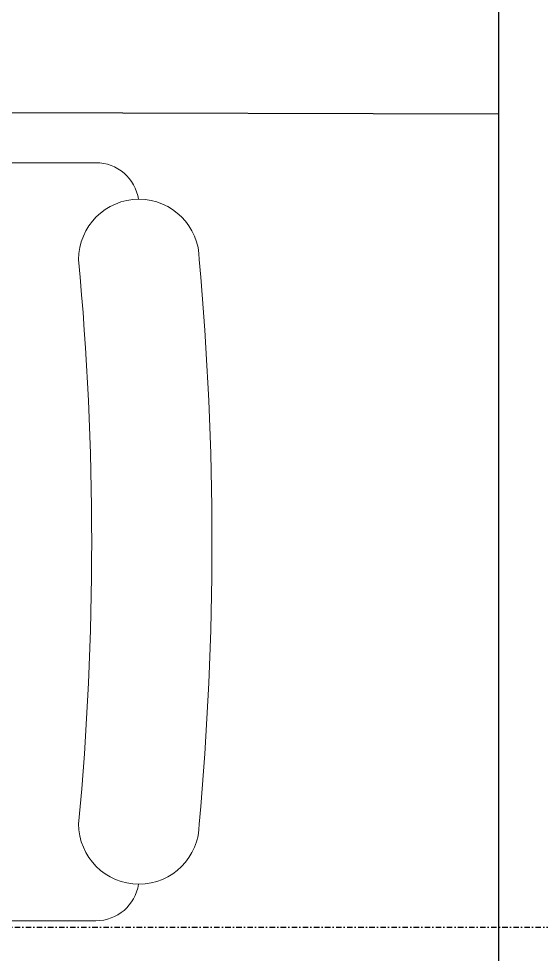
# Model space of a CAD drawing. Extents: x -560814 to 57327, y -29287 to 19916.
# Drawn here: x 32697 to 33001, y -12128 to -11583 of the extents above; entities that cross this region are included whole.
import ezdxf

# ---------------------------------------------------------------- set-up
doc = ezdxf.new("R2010")
doc.units = 0
doc.header["$LTSCALE"] = 0.25
doc.linetypes.add('DASHDOT', pattern=[25.4, 12.7, -6.35, 0, -6.35])
doc.layers.add('01-First Floor$0$FALSE CEILING', color=251, linetype='Continuous')
doc.layers.add('01-First Floor$0$X-WHITE glass', color=255, linetype='Continuous')
for name, color, linetype, lineweight in [('01-First Floor$0$LOADING', 253, 'Continuous', 5), ('01-First Floor$0$Walls', 251, 'Continuous', 5), ('E-LITE-CLNG-CNDT', 6, 'DASHDOT', 35), ('T-DATA-CLNG-COND', 51, 'DASHDOT', 25)]:
    doc.layers.add(name, color=color, linetype=linetype, lineweight=lineweight)

# ---------------------------------------------------------------- blocks, each defined once
blk = doc.blocks.new('01-First Floor$0$GF21018-P')
at = {"color": 0}
for p, q in [((-0.2206958158158443, 0.4756307261486727), (-0.2206958158158443, 0.0674977280054634)), ((0.2204937210156821, 0.4756307261486727), (0.2204937210156821, 0.0674977280054634))]:
    blk.add_line(p, q, dxfattribs=at)
for centre, radius, start, end in [((-0.1642902328567111, 0.0424977280054613), 0.0351139560901341, 90.00000000000004, 270), ((-4.0174444003e-06, 1.846735474002139), 1.776735474005004, 264.6945553321505, 275.3052680112835), ((0.1640881380565453, 0.0424977280054613), 0.0351139560901341, 270.0000000000001, 90), ((-0.1956958158158457, 0.0674977280054634), 0.025, 179.9999999999999, 261.4720758531367), ((0.1954937210156835, 0.0674977280054634), 0.025, 278.5279241468623, 360), ((-3.2405935642e-06, 1.831363171438854), 1.831363171441721, 264.8532206013883, 275.1469821681523)]:
    blk.add_arc(centre, radius, start, end, dxfattribs=at)
blk = doc.blocks.new('01-First Floor')
at = {"layer": '01-First Floor$0$FALSE CEILING', "linetype": 'Continuous'}
blk.add_line((29475.99999988344, -11629.99999999981), (32975.99999987645, -11638.45954477339), dxfattribs=at)
at = {"layer": '01-First Floor$0$FALSE CEILING'}
blk.add_lwpolyline([(29475.99999988344, -8829.99999999981), (32975.99999988431, -8829.99999999981), (32975.99999987645, -10709.99999999981), (32975.99999987645, -10718.45954477339), (32975.99999987645, -12838.45954477339), (29475.99999988344, -12829.99999999981), (29475.99999988344, -8829.99999999981)], dxfattribs=at)
at = {"layer": '01-First Floor$0$Walls'}
blk.add_line((32975.99999986012, -12829.99999999983), (32975.99999986013, -9909.999999999593), dxfattribs=at)
at = {"layer": '01-First Floor$0$X-WHITE glass', "color": 253, "lineweight": 30, "ltscale": 6, "true_color": 0x9898cc}
blk.add_line((32975.99999986013, -10610), (32975.99999986013, -12829.99999999983), dxfattribs=at)
at = {"layer": '01-First Floor$0$LOADING', "extrusion": (7.77426384867623e-06, 2.240207019314477e-05, 0.9999999997188542), "xscale": -1000, "yscale": 1000, "zscale": 1000, "rotation": 90.00141075505213}
blk.add_blockref('01-First Floor$0$GF21018-P', (32809.30919795112, -11887.62750536057, -0.1338177160428177), dxfattribs=at)

msp = doc.modelspace()

# ---------------------------------------------------------------- linework, layer by layer
at = {"layer": 'T-DATA-CLNG-COND'}
msp.add_lwpolyline([(29779.09366738252, -12111.826229772), (33125.99999988333, -12111.826229772)], dxfattribs=at)

# ---------------------------------------------------------------- block references
at = {"layer": 'E-LITE-CLNG-CNDT'}
msp.add_blockref('01-First Floor', (0, 0), dxfattribs=at)

doc.saveas('drawing.dxf')
